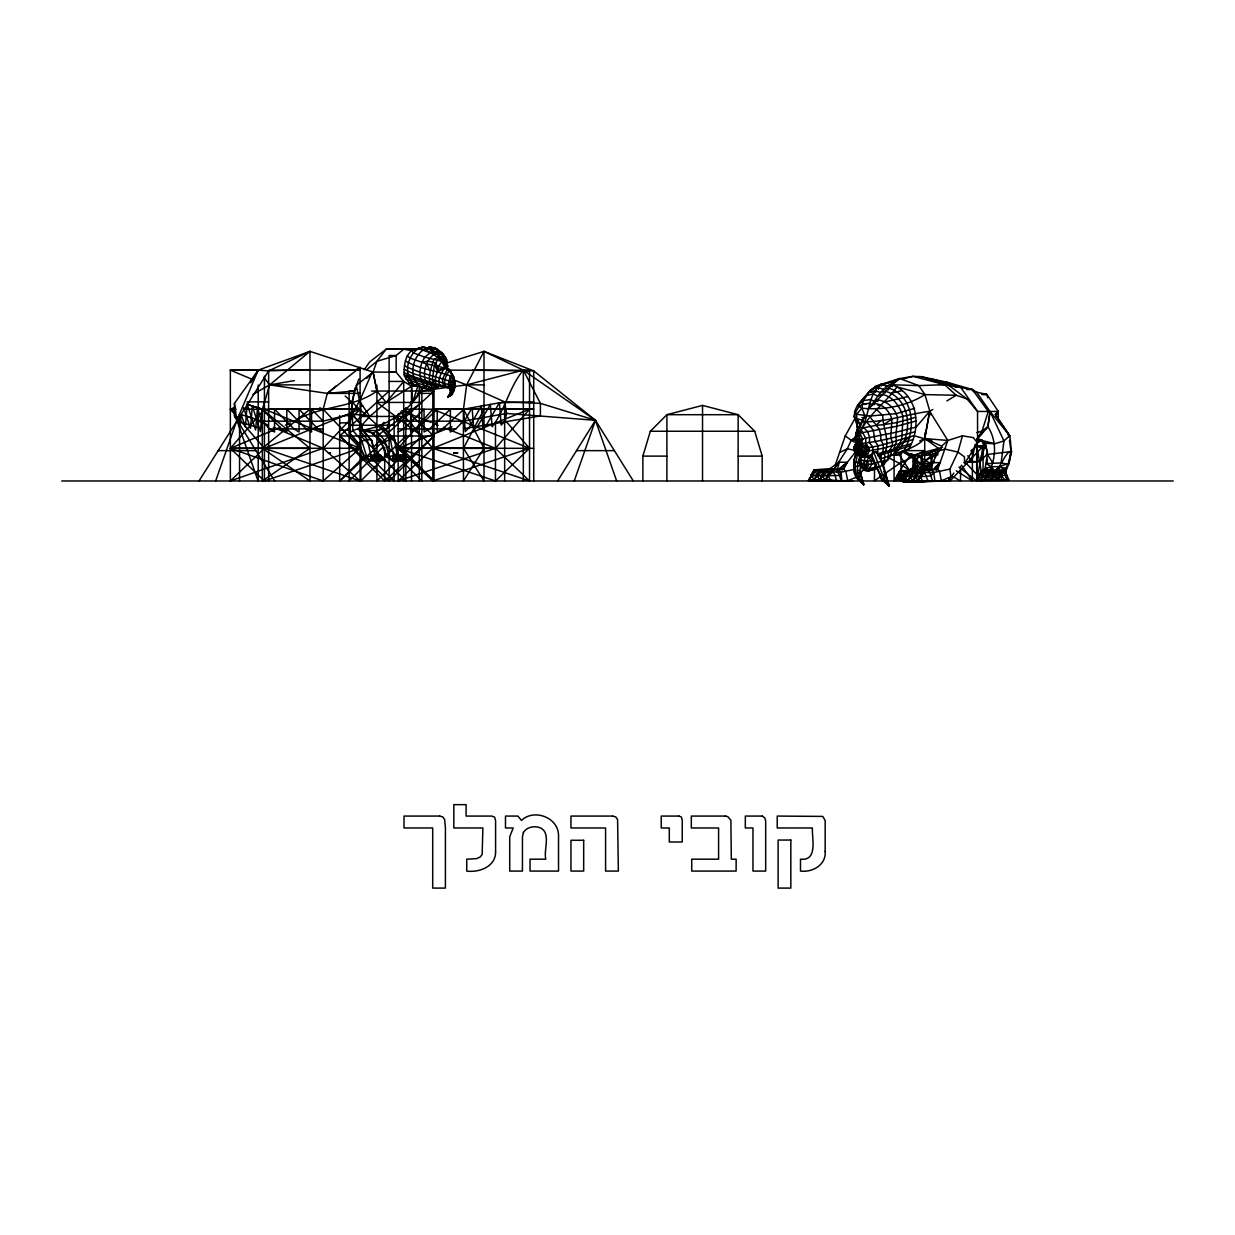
<?xml version="1.0" encoding="UTF-8"?>
<svg xmlns="http://www.w3.org/2000/svg" width="1235" height="1235" viewBox="0 0 1235 1235"><rect width="100%" height="100%" fill="white"/><g stroke="black" fill="none" stroke-linecap="round" stroke-linejoin="round"><path stroke-width="1.5" d="M405.836 410.313L434.025 436.063L384.672 480.971L384.672 447.286M339.764 436.001L389.118 480.971L389.118 355.526L396.157 355.526L403.706 349.227L416.812 348.749L423.188 346.911C433.902 349.15 444.029 356.807 446.051 368.045C456.055 373.078 459.173 392.329 447.765 396.929L449.849 393.919L450.868 388.392L413.54 376.706L404.046 372.553C404.277 364.711 405.204 355.958 411.641 350.616L416.812 348.749M394.135 459.435L394.135 480.971L372.955 459.806M394.135 439.506L394.135 417.677M421.83 436.063L376.922 402.425L421.83 402.425L376.922 436.001L421.83 480.971L421.83 387.25M395.432 445.85L434.025 480.971L434.025 391.047L371.581 391.047M937.211 453.338L894.094 480.955L894.109 453.507M901.025 453.507L901.01 480.971L905.965 478.068M913.066 472.125L913.066 455.314L904.298 451.655M913.946 455.02L913.73 463.65L918.269 471.122L915.567 466.645L915.104 454.403M917.327 471.832L917.327 455.36M902.909 451.763L913.066 455.314L921.171 455.576L941.132 448.691L921.171 455.576L921.171 471.322L924.938 468.389L927.84 468.544M938.971 450.991L931.082 455.005L931.082 463.758L915.891 454.881M984.604 443.087L983.06 446.236L950.024 481.017L950.024 477.358M960.537 466.321L960.537 480.971L952.355 476.185M956.261 470.782L972.393 480.986L972.408 449.864M976.746 443.087L976.731 481.002L958.962 467.092M983.06 471.863L983.06 446.236L976.746 446.221L970.818 450.852M1004.873 473.098C1010.909 461.736 1012.098 448.429 1009.69 435.77L990.022 411.517L976.762 392.483L972.424 389.55L946.581 382.109L921.187 376.613L913.051 376.335L899.79 378.558L876.634 385.768L869.378 391.958L863.219 400.696L861.891 408.214L864.963 415.825C860.718 424.655 852.258 433.13 857.445 443.797L856.303 450.003L858.711 453.801L861.567 455.499L859.344 460.238L859.637 463.727L862.478 468.188L864.994 470.473L869.733 470.55L877.143 468.127L877.344 467M924.783 433.099L924.629 469.562M982.458 478.825L982.844 470.566L985.978 470.921L986.641 468.389L985.021 468.713L987.413 454.449L985.607 443.257L976.808 439.135L980.343 439.784M861.567 455.499L858.726 451.315L859.051 443.89L854.867 438.811L856.272 432.883L862.817 420.193L856.256 418.696L854.45 417.168C853.138 405.852 864.361 398.673 870.119 390.476L876.634 385.768L879.721 385.938M874.488 469.439L874.442 480.801L880.725 476.463M982.844 471.724L982.844 470.566L981.007 471.245L977.178 480.291L1005.074 480.291L1001.415 475.676L1000.412 471.863L1003.484 470.55L1005.213 471.245L1009.026 480.276L978.784 480.384L984.465 471.245L985.978 470.921L986.009 473.098M989.173 471.755L989.173 470.55L991.365 470.921C997.185 478.454 1005.043 450.127 1011.079 451.562L1009.474 440.293M995.472 471.785L995.487 470.55L998.297 471.245L999.455 474.024M1001.801 471.816L1001.801 470.55L1005.213 471.245L1000.412 471.863L998.621 475.29L998.25 480.307L995.101 475.707L994.082 471.832L995.487 470.55L998.297 471.245L994.082 471.832L992.307 475.274L991.937 480.338C990.763 478.084 985.237 472.496 989.173 470.55L991.381 471.245L993.11 475.413L979.154 475.29L977.472 480.291M349.474 413.478L349.613 433.022L358.474 443.195L363.939 456.394L370.268 460.763L371.256 455.098L380.256 455.113L384.996 460.3L382.557 458.694L380.442 460.779L370.268 460.763L366.533 456.055L361.809 440.926L352.855 430.521L351.975 402.533L355.14 387.713M855.284 452.118L847.364 462.291L839.383 462.152L829.766 468.667L814.297 469.809L814.251 471.523L834.397 468.76L847.287 448.861L851.239 440.308L857.044 435.862M838.735 469.701L843.629 468.96L847.364 462.291L839.013 468.868L826.215 470.072C811.364 487.285 827.357 481.31 832.174 470.195L838.735 469.701L841.02 472.187L841.915 481.094L820.997 480.647L852.737 481.002L808.4 480.369L819.577 480.338L823.128 474.842L820.256 469.933L820.21 471.646L824.887 471.708M824.764 471.677L824.81 469.948M826.169 471.77L826.215 470.072L829.086 474.981L824.949 480.322L822.495 475.722L826.215 470.072M824.949 480.322L829.086 474.981L830.769 470.072M832.128 471.909L832.174 470.195L835.045 475.104L836.558 480.971L824.81 479.767L827.635 480.307M855.963 451.192L857.584 454.264C859.174 458.864 876.665 455.7 868.529 456.965L862.848 453.986L859.467 439.475L859.93 433.084C868.112 414.157 885.356 403.289 896.996 386.864L924.938 394.598L956.23 395.277L966.99 398.936L977.549 411.409L977.58 442.964L964.581 463.542L964.473 456.904L957.959 452.087L945.037 449.108L938.631 450.929L929.276 469.485L913.159 471.106L907.679 481.48L901.843 481.048L909.068 472.959L913.9 472.851M877.143 468.127L869.733 470.55L864.994 470.473L860.795 464.252L860.98 455.947L859.822 461.396M900.315 471.816L900.361 470.55L907.571 470.921L915.567 466.645L927.331 467.911M905.656 471.785L905.703 470.55L912.032 470.921L916.015 468.389L914.857 471.523M910.998 471.755L911.029 470.55L916.493 470.921L922.205 466.691L931.252 463.634L932.919 454.434L936.145 454.264M916.339 471.724L916.385 470.55L921.341 471.245L916.385 470.55L915.166 471.677M814.205 480.353L817.169 474.719L814.297 469.809L811.21 474.595L811.75 475.753L814.205 480.353L818.882 471.616L817.138 475.737L819.577 480.338M869.733 470.55L866.368 470.55L865.164 468.775L864.176 464.669L864.886 456.765C860.625 455.792 858.973 450.991 862.478 455.545L859.853 451.917L859.467 439.475L896.023 432.296L916.216 427.017L929.677 411.332L932.811 409.449M857.09 435.538L854.867 438.811L859.282 443.89L857.862 439.398L858.109 432.991C871.015 418.804 865.642 396.713 881.064 384.178L886.823 386.323L892.179 384.78L918.778 385.613L944.605 384.702L972.424 389.55L988.278 411.502L982.026 431.138L977.209 438.672M898.37 478.763L899.142 471.77L900.361 470.55L907.571 470.921L902.368 471.168M857.213 432.543L857.352 429.564L860.378 426.06L857.738 419.113M857.63 432.574L857.862 428.082L854.203 415.886M890.605 454.928L897.042 455.267L908.373 449.663C921.542 428.159 918.578 394.768 892.179 384.78L868.961 408.6L880.462 392.56L886.823 386.323L899.79 378.558L918.778 385.613L924.938 394.598L930.881 414.821M879.644 473.669L881.234 478.871L889.154 485.957L883.241 464.468L878.471 454.11L875.245 452.041M998.266 418.449L998.266 411.379L990.022 411.517L987.938 426.662C996.537 440.2 996.352 457.043 989.374 471.122L986.641 468.389L983.508 471.122L984.913 471.122M1000.612 474.024L1001.801 470.55L1005.444 475.29L1007.081 480.291M407.149 355.803L409.989 358.042L422.015 362.364L427.897 361.083L435.801 363.028L438.008 369.172L447.255 368.045C452.411 369.219 458.509 391.742 450.543 388.747C448.259 385.552 456.888 375.07 451.794 376.845L450.034 381.6L451.007 390.445L450.142 390.445L451.192 385.212M1011.727 451.3L1008.702 464.375L1001.106 462.909L986.364 463.634L991.118 466.706L992.029 468.389L991.381 471.245L987.923 471.245L986.194 475.429L984.465 471.245L981.007 471.245L985.607 480.353L985.978 475.29L987.784 471.801L989.173 470.55L992.307 475.274L991.937 480.338L996.861 471.739L995.487 470.55L994.082 471.832M989.173 470.55L988.772 480.353M995.487 470.55L995.086 480.322M1001.415 480.307L1001.801 470.55M881.234 478.871L889.154 485.957L881.512 461.813L876.186 451.439L868.529 456.965L865.781 464.746L867.742 470.628L871.694 464.375L871.246 460.887L868.529 456.965C858.68 457.784 856.334 444.492 862.647 439.228L859.93 433.084L856.272 432.883M260.477 370.114L230.358 370.145L230.358 480.971L323.184 448.274L360.095 409.217L309.97 409.248L262.345 448.274L309.97 480.971L309.97 351.373L269.678 384.888L262.345 409.217L262.345 480.971L309.97 448.274L262.345 409.217L247.247 404.401L255.599 430.027L257.528 407.673L261.341 420.95L241.149 414.528L240.238 425.133L234.449 415.933L234.449 403.351L258.223 370.145L309.97 351.373L373.078 372.044L396.157 372.214L403.706 381.43L411.517 386.231L419.174 386.277L428.668 389.426L436.233 388.269L439.459 385.876L430.876 385.104L409.248 378.296L404.509 376.058L404.046 372.553M247.247 404.401L245.317 426.754L241.149 414.528M407.226 460.377L404.802 458.787L402.764 460.871L392.606 460.825L393.564 455.159L402.548 455.19L407.226 460.377L402.672 458.772L402.548 455.19L386.37 456.441L381.723 443.257L373.094 433.099L362.133 430.212C387.219 426.43 411.07 409.896 422.756 387.636M453.245 389.766L450.435 389.287L450.08 387.867L436.943 385.536L435.646 383.313L435.507 376.521L437.746 371.766L438.286 366.563L442.053 361.376L445.665 361.376L446.638 359.663L443.272 354.152L435.029 347.822L429.687 346.911L425.411 348.749M924.938 394.598C906.397 406.346 883.534 410.282 861.891 408.214L856.581 414.234L857.615 432.914M981.115 480.369L982.041 480.291L982.458 475.753L1006.957 475.413M856.272 475.49L856.071 477.513L863.744 484.645L859.992 471.152L860.965 465.996M860.641 473.761L863.744 484.645L856.071 477.513C852.428 469.485 853.262 460.022 856.349 451.964M450.451 393.363L447.765 396.929L451.701 394.15L454.202 382.912L455.206 382.912L453.569 391.094L450.142 390.445M913.205 468.574L913.73 463.65L915.567 462.909L931.252 463.634M449.818 394.922L447.765 396.929C457.49 392.869 455.854 377.03 449.154 370.886C441.466 365.174 430.753 366.039 422.015 362.364C418.48 371.55 419.174 384.085 428.668 389.426L434.735 388.269L437.221 384.594L439.259 385.536L436.974 385.876M878.162 456.024L884.43 453.677C890.728 441.868 882.747 428.19 882.716 415.639L876.047 408.97M855.346 437.962L856.534 432.034L857.954 430.428L861.613 430.629L865.874 438.533L865.72 443.38L869.301 449.185L862.231 450.25L853.694 449.2L857.322 441.898C851.517 446.777 853.879 454.727 861.243 456.579C856.627 454.31 852.057 447.996 857.445 443.797C876.865 442.315 896.147 437.113 914.919 431.787M987.413 459.281L986.765 464.375L986.364 463.634M633.308 480.971L595.455 420.301L533.721 370.901L483.996 351.373L466.629 384.888L463.48 409.217L465.271 431.571L468.929 427.804L481.295 406.022L483.086 428.375L486.636 424.639L499.403 402.78L533.721 401.884M404.478 365.761C420.147 373.757 438.224 376.798 454.712 382.912C450.327 405.62 450.914 390.121 453.631 381.152L455.051 381.152L454.789 386.648L412.938 373.526L404.185 369.373M854.527 411.425L856.581 414.234L869.44 416.071L879.274 429.24L880.879 435.322L880.694 440.154C884.322 444.291 884.245 450.266 881.126 454.634L881.311 461.89L888.073 459.667L891.191 455.113L891.176 451.346L909.547 437.051L913.792 435.662L931.993 440.895M855.855 436.974L856.642 431.015L859.683 427.526L864.963 415.825M931.591 470.319L932.579 462.77L940.128 462.569L947.816 440.463L929.677 411.332C907.077 414.049 885.263 422.663 862.184 421.66M931.097 378.883L960.552 387.095L977.549 411.409L990.022 411.517L987.923 426.662L977.858 438.641M447.626 365.853L446.746 369.172L447.626 365.853L446.406 361.083L447.549 366.208M863.373 455.591L861.505 453.955L860.224 447.41L862.647 439.228L859.514 443.905M869.301 449.185L868.267 453.338L865.673 455.715L859.267 455.375L857.584 454.264L854.836 466.506L857.213 478.424L860.455 475.784L860.424 465.688L854.836 466.506L853.74 465.549L854.203 464.036M919.704 440.957L924.753 438.548L929.693 411.332L924.753 438.548C915.058 448.784 901.905 450.466 890.08 455.885M447.255 368.045L443.272 354.152L436.032 353.195C424.5 358.953 419.807 379.747 430.382 388.824L433.331 388.824M426.662 349.505L426.986 347.822C435.924 351.543 442.547 359.123 446.051 368.045L445.665 361.376L447.471 366.563L446.746 369.172M430.506 350.431L435.029 347.822L443.272 354.152L441.096 354.152L439.413 351.002L432.312 352.5M435.029 347.822L434.705 349.505L437.267 349.505L441.729 352.839L446.144 358.474M438.471 354.152L432.605 351.002L424.732 357.162L422.015 362.364M435.847 354.152L436.032 353.195M439.413 351.002L439.12 352.5L441.281 352.5M440.602 359.014L445.017 359.014L446.375 360.435L447.379 365.622M441.837 360.435L442.099 359.014M443.612 359.014L441.281 353.195M444.986 386.848L445.171 385.876L446.73 386.601L445.233 386.601L444.646 383.421L444.693 379.809L446.591 375.054L449.154 370.886L450.296 370.886L450.945 373.665M451.964 374.606L451.639 376.32C436.557 370.716 419.514 369.08 405.42 361.006M452.905 376.166L453.724 381.6M451.007 390.445L451.331 388.747L442.562 386.293M452.921 380.365L453.523 377.2L450.219 376.32L448.197 384.687L448.799 387.867L451.223 389.287L450.435 389.287M452.056 389.411L451.778 394.598L449.972 395.848M454.063 382.618L454.341 381.152M860.378 424.547L856.287 421.752L854.45 417.168L855.315 412.722L858.912 406.624L862.385 404.2L869.301 403.258L871.756 404.71L873.932 403.521C882.886 403.799 889.416 411.116 891.963 419.19L890.775 438.116L892.534 442.145L892.071 446.051L888.474 452.458L888.073 459.667L882.5 465.101L885.032 457.475L884.43 453.677L909.655 445.974M1001.106 462.909L1003.947 440.91L990.022 411.517M410.02 403.073L421.83 391.047L422.524 387.589L421.83 391.063L417.445 394.042M890.342 454.465L897.042 455.267L903.742 451.037C916.077 430.583 914.996 396.265 888.382 387.96L883.55 389.519L878.332 387.42L872.805 388.948L870.119 390.476L859.483 403.505M860.178 455.993C856.179 465.394 855.901 477.034 863.744 484.645L860.116 474.533M986.07 467.525L985.36 470.689L983.508 471.122M904.174 481.496L902.26 481.418L907.833 471.276L912.264 471.168L916.015 468.389L913.807 471.122L911.615 468.497L907.864 471.261L903.943 482.098L901.843 481.048L905.209 481.496M1006.077 470.55L1005.738 468.574L1008.316 463.634L1011.079 451.562L987.413 454.449L992.786 462.909M857.075 424.192L857.553 428.483M350.123 433.099C350.169 415.006 351.944 396.25 358.891 379.099M996.753 470.921L998.297 471.245L994.839 471.245L996.753 470.921L997.417 468.389L1000.149 471.122L999.486 473.098L996.568 470.55L994.839 471.245L993.11 475.413M323.184 432.018L317.904 428.9L299.071 409.217L299.071 432.018L293.93 428.9L274.541 409.217L274.541 432.018L269.462 428.9L262.468 421.181L323.184 421.181L351.759 413.771L349.381 422.818L339.671 422.895M861.057 453.554L860.039 453.77C860.486 449.941 858.757 453.415 854.435 451.485L854.358 449.818L855.484 451.207L860.054 451.007L861.304 451.948L857.954 451.809M811.518 480.369L808.678 479.828L811.75 475.753L827.882 475.691L830.754 480.307L808.4 480.369L811.75 475.753L812.923 471.492M909.068 472.959L907.864 472.99L907.833 471.276L910.596 476.046L907.679 481.48L906.768 481.017L914.394 472.789L917.605 472.712M974.847 444.955L977.58 442.964L973.273 437.591L962.42 435.831L957.959 452.087L949.885 469.099L950.996 476.849L941.255 480.755L903.943 482.098L934.957 481.341L933.799 472.48L931.653 470.118L923.811 470.767L917.528 481.434L911.692 481.002L919.72 472.619L922.931 472.542M837.16 470.026L839.383 462.152L833.008 470.164M835.138 465.456L845.234 435.893L855.222 418.032M375.008 427.727L381.491 425.241L394.567 439.413L397.315 455.916L398.179 456.163L395.154 441.034L386.308 430.629L389.303 420.579M642.879 480.971L642.879 456.116L650.336 431.262L666.9 414.698L702.53 405.404L738.144 414.698L754.724 431.262L762.18 456.116L762.18 480.971M809.882 478.948L811.21 474.595M856.704 452.087L853.709 461.396L858.186 462.6M902.106 470.55L903.588 471.245L902.106 470.55L899.142 471.77L895.205 480.291L901.473 471.863L903.588 471.245L904.576 474.024M907.679 481.48L905.44 476.88L906.66 473.036M909.547 437.051C891.685 441.543 870.66 450.404 854.003 447.549L854.713 445.773M417.646 386.678L412.567 402.425L411.517 386.231L386.184 402.425L369.759 416.442L361.778 425.241L351.975 413.879L349.135 413.879M859.683 427.526L863.805 427.742L867.634 431.617L869.733 437.73L869.317 442.547L872.574 446.653L873.176 450.621L870.937 456.579L882.392 479.736L884.183 478.964L885.727 475.012L884.569 474.147L889.154 485.957L882.5 478.177M981.732 439.706L984.542 447.888L980.081 461.442L964.01 462.569M1008.316 463.634L998.961 466.645L994.098 473.098L992.029 468.389L989.374 471.122M533.721 480.971L533.721 370.901L523.331 370.145C509.113 387.064 505.316 409.742 492.147 426.754L490.341 404.401L477.683 426.245L473.869 430.027L472.079 407.673L464.422 420.95L506.597 413.447L595.455 420.301L616.666 480.971M215.646 480.971L236.858 420.301L258.223 370.145L268.628 370.901L309.97 351.373M574.244 480.971L595.455 420.301L523.331 370.145L483.996 351.373L445.619 363.368M366.625 378.373L373.078 372.044L376.922 361.315L386.184 349.165L412.567 349.165M908.373 471.137L912.032 470.921L905.703 470.55L901.365 480.291L895.205 480.291L900.979 480.307L902.924 477.482M987.336 451.856L986.086 455.298L980.081 461.442L965.971 461.797M897.089 475.29L898.478 475.676L900.979 480.307L902.862 475.29L900.361 470.55L896.008 480.291M919.319 471.523L920.476 468.389L922.73 471.122L922.144 455.607M863.62 466.737L862.478 468.188L866.985 468.883L868.575 464.669L867.526 461.134L859.575 459.76M867.742 470.628L873.469 469.439L876.14 464.545M931.653 470.118L937.535 469.223L940.128 462.569L933.413 469.362L918.485 470.936L912.603 481.465L906.768 481.017L910.149 481.465M910.427 471.569L911.615 468.497M913.807 471.122L915.567 466.645M452.72 391.094L453.06 390.306M868.22 446.499L855.16 447.07L855.577 444.461M817.169 474.719L811.75 475.753L814.297 469.809M855.145 469.223L841.02 472.187L839.584 475.475L841.112 481.079M376.922 391.047L373.078 372.044L356.282 385.413L359.57 401.035L369.759 416.442L351.975 413.879L359.57 401.035L372.399 371.673M915.058 481.449L911.692 481.002L912.603 481.465L917.312 472.696L919.72 472.619L921.248 475.707L915.289 476.818L917.528 481.434L920.322 477.142M921.248 475.707L922.653 472.526M989.652 470.55L991.381 471.245L985.607 480.353M996.583 476.926L998.25 480.307L1003.191 471.77M867.047 445.079L855.809 445.712L857.445 443.797L854.867 438.811L859.051 443.89M878.471 454.11L877.915 455.344L884.43 453.677M905.703 470.55L906.83 471.832L903.835 475.707L898.478 475.676L902.862 475.29L905.703 470.55L909.5 471.245L904.483 471.739L903.835 475.707L900.979 480.307M936.346 470.489L940.128 462.569L935.096 468.08M919.72 472.619L918.485 470.936L915.289 476.818L915.922 475.876L913.159 471.106L910.38 476.849L912.603 481.465M881.759 458.447L893.214 454.742L901.797 439.506L902.986 416.643C900.099 406.639 893.029 396.203 882.068 394.49L877.853 396.188L873.222 394.011L866.229 395.57L862.941 398.797L863.219 400.696L857.507 405.281L861.891 408.214M995.858 416.164L998.266 411.379L986.919 394.444L973.18 391.372M868.529 456.965L865.673 455.715L864.901 453.924C867.819 450.358 864.639 445.619 861.119 443.998M404.509 376.058L409.032 382.881L428.668 389.426L433.253 388.269L434.488 385.876L439.259 385.536M403.891 409.217L533.721 409.217L483.996 409.248L463.48 448.274L483.996 480.971L483.996 351.373M820.256 469.933L814.05 479.798L816.891 480.353M929.091 469.146L932.579 462.77L925.154 469.624L912.264 471.168L912.295 472.897M855.083 448.336L854.913 445.712L857.383 441.713M250.751 382.835L258.223 370.145L230.358 370.145L252.696 379.546M894.094 480.955L904.36 463.588L911.924 453.446M394.613 460.825L395.848 458.741M857.954 441.713L855.948 444.26M928.241 470.659L929.878 472.341L932.61 481.295L928.18 481.326L923.811 470.767L916.632 480.971L917.528 481.434M372.306 460.67L373.541 458.679M199.005 480.971L268.628 370.901L268.628 480.971M557.602 480.971L595.455 420.301L540.39 403.351L504.652 401.884L463.48 409.217L483.996 448.274L463.48 480.971L463.357 409.217M438.61 357.116L444.368 357.116L446.638 359.663L446.946 364.865M984.465 471.245L982.844 470.566L979.278 475.429M842.208 470.134L847.364 462.291L838.04 470.442M398.859 413.524L396.898 416.442L400.835 412.428M948.418 480.955L953.868 473.051M364.186 369.682L369.759 361.87L386.184 349.165L403.706 349.227L411.641 350.616L418.557 348.517C427.881 349.397 435.384 355.294 442.053 361.376L444.832 368.045C440.988 372.97 437.036 380.087 440.216 386.293L446.545 386.848L443.411 386.848L442.408 379.068L447.456 369.45L449.154 369.45M989.806 471.523L992.029 468.389L994.762 471.122L997.417 468.389L999.486 473.098L1002.156 470.921L1003.484 471.245M859.437 451.856L860.054 451.007L858.726 451.315M999.486 473.098L1002.835 468.497L1005.738 468.574L998.961 466.645L991.118 466.706L985.021 468.713M841.02 472.187L836.682 471.94L836.728 470.195L839.584 475.475L827.882 475.691L832.174 470.195M984.743 470.736L986.641 468.389L988.71 473.098M453.77 390.306L451.948 389.951M860.054 451.007L869.455 450.636M389.118 381.43L403.706 381.43L386.184 402.425L376.922 391.063L373.078 372.044M949.885 469.099L933.799 472.48L931.02 475.784L920.229 476.803L905.27 476.216M398.658 460.84L400.433 458.772L402.934 458.772M383.946 422.401L381.491 425.241L381.553 428.823L390.383 439.398L393.486 455.9M398.164 480.971L495.467 448.32L529.537 409.217L432.821 448.274L398.164 480.971L398.164 459.821M402.672 458.772L400.819 460.856M450.219 376.32L452.211 374.606L453.785 376.845L451.794 376.845M376.335 460.779L378.172 458.694L380.627 458.694M483.996 409.248L432.821 409.217L398.164 448.274L432.821 480.971L529.537 448.32L504.652 419.761M919.257 470.01L922.205 466.691M980.513 434.982L982.983 432.204M985.453 429.44L987.923 426.662L982.026 431.138L976.854 432.651M860.533 473.005L864.145 469.007M811.75 475.753L815.594 471.554M378.419 460.779L380.365 458.694L380.256 455.113L373.063 456.07M398.164 432.018L403.83 428.9L424.053 409.217L424.053 432.018L429.579 428.9L450.404 409.217L450.404 432.018L455.854 428.9L463.357 421.181L398.164 421.181L393.579 416.318M389.118 480.971L433.964 436.001L339.671 436.001L384.672 480.971M339.671 415.562L339.671 480.971L364.819 455.838M372.754 447.904L379.377 441.296M370.315 459.806L349.135 480.971L349.135 391.047L354.244 391.047M374.282 455.838L383.545 446.591M391.48 438.657L394.135 436.001M421.83 436.001L376.922 480.971L376.922 385.335M356.313 388.516L353.719 391.047L327.306 393.394L269.678 384.888L252.943 394.32M434.488 385.876L432.883 382.371L435.168 380.133M863.805 427.742L875.97 425.396L881.142 420.363M860.641 462.754L859.637 463.727L865.781 464.746L875.09 463.526L871.262 456.61M995.58 413.972L998.266 411.379M230.358 480.971L264.429 448.32L360.095 409.217L243.28 409.217M398.164 421.181L410.653 409.217L410.653 432.018L416.55 428.9L437.221 409.217L437.221 432.018L442.686 428.9L463.357 409.696M451.995 426.662L398.164 448.274L495.467 480.971L529.537 448.32L432.821 409.217M874.92 462.986L881.913 461.334L880.57 461.427M947.816 440.463L941.672 446.159L924.753 438.548L947.816 440.463L962.42 435.831M821.553 471.677L817.138 475.737L823.128 474.842L825.412 472.758M388.732 432.358L434.025 391.047M339.671 436.001L389.118 391.047M339.671 480.971L389.118 436.001L434.025 480.971M933.799 472.48L925.046 472.449L920.229 476.803L922.854 481.418L928.18 481.326M1009.69 435.77L995.317 414.42L1009.69 435.77L1003.947 440.91L994.823 443.751L985.607 443.257M280.237 427.31L230.358 448.32L264.429 480.971L360.095 448.274L264.429 409.217L230.358 448.32L323.184 480.971L360.095 448.274L323.184 409.217L319.757 407.766M405.944 379.222L433.253 388.269L436.233 388.269L438.626 386.169M336.09 386.03L327.306 393.394L323.184 409.217L323.184 480.971M1000.412 471.863L1002.156 470.921L1002.835 468.497L1005.537 471.122L1006.834 480.214L1009.026 480.276L977.178 480.291L1007.498 480.106M858.742 449.833L859.884 449.54M366.687 369.635L376.922 361.315L396.157 355.526L396.157 372.214L389.118 372.214M858.587 448.151L860.394 447.888L859.251 448.197M854.666 450.636L856.241 453.461L860.78 453.538L862.478 455.545M239.544 419.761L264.429 448.32L360.095 480.971L360.095 367.351L327.306 393.394L360.095 393.394M922.205 462.909L932.919 454.434L929.322 454.218M439.027 356.498L433.747 359.663C431.092 368.447 425.797 380.241 433.253 388.269M832.513 471.847L827.512 471.801L822.495 475.722L819.422 479.782L822.263 480.338M394.752 458.741L393.672 458.741L400.387 460.346L393.564 455.159L392.606 460.825L387.234 456.688L382.325 444.862L373.094 433.099L381.461 428.823L385.69 428.838L386.308 430.629M916.756 471.214L920.476 468.389M913.066 461.535L925.633 452.164M440.679 358.551L437.283 360.435L434.303 365.622L432.358 379.191L432.883 382.371M453.816 389.766L452.905 389.704M885.433 473.221L899.589 463.465L924.722 450.636L904.915 450.59M827.882 475.691L833.471 471.924L838.472 471.971M875.97 425.396L883.504 424.655L891.963 419.19M858.541 447.055L860.178 446.808L859.236 447.085M891.176 451.346L896.965 447.657L910.859 443.921M920.955 470.921L924.938 468.389M946.859 400.943L956.23 395.277L944.605 384.702L913.051 376.335L903.788 378.728M426.986 347.822C412.336 354.121 407.643 376.289 420.116 387.034L423.528 387.034L428.668 389.426M917.543 471.307L934.355 461.489M293.992 421.521C319.572 405.065 352.392 408.909 376.922 391.063M356.776 369.188L360.095 367.351M444.832 368.045L437.746 371.766L435.075 365.853M913.946 470.55L911.029 470.55L909.824 471.708L912.156 471.801L911.029 470.55L916.493 470.921L913.946 470.55L915.413 471.245M921.341 471.245L916.385 470.55M840.495 452.01L847.287 448.861L854.589 450.296M978.151 442.3L981.655 440.725M881.775 465.07L884.723 463.789M913.066 455.314L942.521 447.317M235.514 407.041L230.358 409.217L234.959 414.481M285.393 425.133L290.549 422.972M857.862 439.398L858.757 439.027M855.809 445.712L856.581 445.387L855.222 445.31M858.587 445.727L859.359 445.758M856.411 447.193L857.399 446.792M861.551 446.02L863.697 445.773M860.224 447.41L861.212 446.993M861.768 447.425L862.894 446.946M860.347 448.552L861.459 448.089M855.484 451.207L856.457 450.806M856.673 451.377L857.569 451.022M855.917 451.979L858.587 451.809M860.641 450.235L861.737 449.787M860.008 452.103L861.073 453.77L860.008 452.103L861.644 452.087M862.663 451.593L863.636 451.192M861.15 452.288L883.642 448.181L913.051 439.552M865.287 460.562L864.315 460.964L864.176 464.669M450.111 393.811L450.25 395.848M843.382 480.616L847.704 480.708L856.92 476.988M460.686 423.173L464.175 421.783M866.769 421.907L873.361 430.413L874.967 441.358L877.977 445.449L877.699 453.847L893.445 449.339L896.61 441.096L895.745 437.128L897.613 418.233C895.684 408.723 887.317 400.958 877.637 399.908L874.21 401.282L870.428 399.522L863.219 400.696M1001.755 471.245L1003.484 470.55M882.469 384.919L899.79 378.558L892.179 384.78L892.38 386.617M363.939 456.394L375.764 456.07L371.905 440.941L362.133 430.212L376.335 430.583L381.553 428.823M978.228 441.173L981.701 440.046M893.214 454.742C914.44 440.046 912.511 398.087 885.094 391.233L880.462 392.56L875.491 390.723L869.378 391.958L872.528 392.128M921.171 455.576L931.082 455.005L938.446 452.797M907.447 396.713L885.186 401.884M916 420.996L896.502 426.322L859.93 433.084M914.641 408.291L896.317 413.663L869.44 416.071M915.614 417.322L896.486 422.648L883.504 424.655M902.26 390.584L891.546 393.162M868.267 453.338L860.656 453.801L858.989 452.041M859.467 449.88L860.625 449.571M453.338 386.632L466.629 384.888L523.331 370.145L540.39 403.351L540.39 415.933L465.039 428.514M372.985 455.838L375.795 455.113L381.584 460.3L375.764 458.694L372.985 455.838L374.375 460.779M881.512 384.486L896.363 380.658M875.075 467.355L866.985 468.883M873.13 460.485L867.526 461.134M871.648 457.382L860.687 456.796M915.922 475.876L910.38 476.849L911.986 472.866L914.394 472.789M263.95 377.509L269.678 384.888L294.362 380.612M905.44 476.88L910.596 476.046M976.746 439.969L980.127 439.428M857.553 453.708L858.387 453.585L856.241 453.461M421.027 390.893L449.525 387.126M828.778 480.307L829.611 480.199M865.673 455.715L871.725 455.02L880.725 475.737L884.708 473.823L885.001 472.372L883.627 471.739M829.086 474.981L822.495 475.722L824.841 471.755L827.512 471.801M916.262 481.928L932.286 481.048M845.234 435.893L851.239 440.308L856.627 439.784M858.711 453.801L860.162 453.677M862.647 452.334L865.828 452.103L863.466 451.995M985.978 470.921L981.007 471.245L982.736 470.55L984.233 471.677L986.194 475.429M981.454 471.77L984.233 471.677M987.784 471.801L990.563 471.708M925.046 472.449L923.842 472.48L923.811 470.767M928.272 472.387L929.878 472.341M937.797 480.878L947.044 481.048L902.353 481.511M860.965 453.724L864.901 453.924M931.082 455.005L937.967 454.85M289.407 370.191L268.273 370.531L309.97 370.099M983.23 394.49L986.919 394.444L987.722 397.824M902.276 480.245L895.499 480.291L902.121 480.291M421.598 348.517L418.557 348.517C406.871 355.819 402.872 375.857 414.528 385.104L419.174 386.277L409.032 382.881M429.626 348.517L426.384 348.517L423.188 346.911L418.557 348.517L433.67 354.152M433.362 349.505L426.384 348.517L429.687 346.911L437.267 349.505M435.662 352.839L441.729 352.839M437.005 357.116L444.368 357.116M439.197 359.014L445.017 359.014M230.358 370.145L260.847 370.129M329.544 370.114L360.095 370.099L287.446 370.099M447.981 370.099L529.537 370.593L529.537 480.971L432.821 448.274L400.634 411.996M450.034 381.6L451.871 381.6M451.207 381.939L452.627 381.939M269.678 384.888L309.97 384.888M454.387 380.179L466.629 384.888L483.996 384.888M414.528 385.104L417.77 385.104M452.597 386.231L454.279 386.648M453.384 386.524L454.65 386.524M955.025 387.095L960.552 387.095M451.331 388.747L450.296 388.392M966.882 389.55L972.424 389.55M452.813 390.26L453.801 390.26M417.43 393.394L432.821 393.394M450.343 393.919L451.254 394.598M449.88 393.363L452.55 394.15L451.007 393.363M981.671 394.444L986.919 394.444M359.57 401.035L360.836 401.035M247.015 401.884L268.628 401.884M349.135 402.533L351.975 402.533M360.836 406.176L362.966 406.176M236.147 409.217L230.358 409.217L235.53 411.379M344.58 415.562L349.49 415.562M360.836 416.442L405.836 416.442M349.135 425.241L394.135 425.241M269.462 428.9L323.184 428.9M398.164 428.9L455.854 428.9M339.671 430.212L350.431 430.212M362.133 430.212L366.934 430.212M650.336 431.262L754.724 431.262M974.523 446.236L983.06 446.236L976.731 481.002L976.731 443.442M360.095 448.274L230.358 448.32L309.97 448.32M483.996 448.274L398.164 448.274L533.721 448.32M217.931 450.636L255.784 450.636M576.529 450.636L614.382 450.636M642.879 456.116L666.9 456.116M738.144 456.116L762.18 456.116M909.5 471.245L908.034 470.55M61.75 480.971L1173.25 480.971M268.628 409.217L309.97 409.248M371.905 440.941L362.21 428.761L358.073 428.761L352.855 430.521L349.613 433.022L359.076 444.801L364.819 456.626L370.268 460.763L371.256 455.098L378.142 460.3L371.395 458.679L372.461 458.679M432.821 448.274L495.467 448.32L529.537 480.971M374.591 457.027L382.726 457.043L384.239 460.115L374.699 460.099L374.591 457.027L375.378 460.099M376.999 458.694L375.764 458.694L375.795 455.113L378.79 460.115L378.713 457.027L380.179 460.115L381.584 460.3M386.37 456.441L389.071 456.456L386.37 456.441L392.606 460.825L388.963 456.116L385.073 440.988L376.335 430.583M396.929 457.073L405.065 457.12L406.516 460.207L396.991 460.161L396.929 457.073L397.716 460.161M396.713 460.84L395.401 455.9L398.01 455.175L398.04 458.756L399.214 458.756M472.681 370.176L529.537 370.593M830.8 471.878L833.471 471.924M825.644 480.23L838.766 480.508M899.142 471.77L901.473 471.863M861.829 452.01L859.375 451.887M862.385 404.2L865.92 404.385M877.606 405.018L881.142 405.204M861.953 417.569L865.704 417.77M854.466 446.499L855.948 446.576M863.234 446.977L864.716 447.055M870.876 469.3L873.469 469.439M854.435 451.485L860.918 453.554L856.735 451.639M939.032 384.332L944.605 384.702M922.854 481.418L916.632 480.971L919.998 481.418M398.04 458.756L403.783 460.362L398.01 455.175L403.783 460.362M881.821 464.36L883.241 464.468L879.629 466.892L876.171 467.509M380.365 458.694L384.996 460.3M1000.026 475.413L992.307 475.274M376.088 460.099L378.142 460.3M398.426 460.161L400.387 460.346M1001.415 475.676L998.621 475.29L996.861 471.739M984.542 447.888L974.739 446.514L971.698 460.979L967.792 455.715M452.01 389.287L449.447 387.867M976.808 439.135L994.823 443.751M453.075 382.618L454.202 382.912M450.08 387.867L445.233 386.601M436.943 385.536L404.138 374.776M921.187 376.613L948.434 385.104L966.99 398.936M451.732 391.125L453.152 391.125M260.693 428.514L238.386 421.413L237.938 416.627M246.568 404.138L262.345 409.217L260.431 431.571L252.341 406.022L250.412 428.375L243.681 407.797M401.622 410.607L431.154 422.478M434.627 423.867L438.101 425.272M443.303 427.356L495.467 448.32M902.862 475.29L905.487 478.794M946.581 382.109L953.543 385.042M245.842 415.732L252.727 418.619M259.612 421.521L268.211 425.133M273.367 427.31L323.184 448.274L360.095 480.971M466.629 384.888L504.652 401.884L506.597 413.447L504.714 421.413L501.209 425.133L499.403 402.78M450.837 393.919L452.319 394.598M434.211 348.517L438.379 350.431M887.919 457.429L899.589 463.465L912.078 472.202M858.634 470.442L859.992 471.152L859.699 472.619L855.654 474.441L854.496 473.746L854.358 467.324M851.239 440.308L857.028 443.55M928.674 453.368L935.142 457.459M857.584 454.264L861.243 456.579M902.075 451.269L927.655 467.664M442.562 355.572L444.924 357.162M451.284 375.054L453.06 376.32M378.172 458.694L380.179 460.115M400.433 458.772L402.425 460.176L400.927 457.104L401.051 460.176M924.753 438.548L939.079 448.799M856.133 452.689L859.267 455.375M411.44 384.039L413.957 386.231M369.821 431.385L373.726 434.874L373.094 433.099M345.167 396.034L389.118 436.001M262.468 409.696L281.719 428.9L286.798 432.018L286.798 409.217L306.048 428.9L311.56 432.018L311.56 409.217L323.184 421.181M360.836 436.001L405.836 480.971L405.836 407.596M349.135 436.001L361.052 447.904M818.851 469.825L820.596 471.6M857.445 443.797L855.747 439.614M922.916 470.828L924.552 472.511M917.59 470.998L919.226 472.681M966.542 463.634L979.247 477.003M377.169 458.308L379.438 460.779M351.759 413.771L361.593 425.18L362.858 430.552L362.21 428.761M991.118 466.706L994.762 471.122M843.629 468.96L845.96 471.801L847.704 480.708M858.402 478.099L863.744 484.645L861.15 479.89M937.535 469.223L939.727 471.94L941.255 480.755M411.641 350.616L413.339 352.855L424.732 357.162L442.053 361.376L446.051 368.045L443.705 358.551M910.843 472.279L898.771 454.094M961.478 465.163L972.393 480.986M380.256 455.113L381.785 457.506M393.564 455.159L395.092 457.552M371.256 455.098L372.785 457.49M402.548 455.19L404.046 457.583M274.71 480.971L234.449 415.933M887.332 482.808L889.154 485.957L884.183 478.964L873.176 450.621M854.45 417.168L857.754 423.265M948.403 477.852L950.024 481.017M426.646 363.677L429.348 369.666M1004.194 471.569L1002.835 468.497L1000.149 471.122L998.961 466.645M861.119 460.794L863.327 468.683M359.076 444.801L358.474 443.195L361.809 440.926L371.303 439.336L374.9 455.838M395.154 441.034L394.567 439.413L390.383 439.398L381.723 443.257L382.325 444.862M258.069 480.971L236.858 420.301L234.449 403.351M984.388 442.145L987.552 452.473M420.579 386.231L421.83 391.047M383.529 460.115L382.726 457.043L382.804 460.115M378.713 457.027L379.5 460.115M405.126 460.192L405.065 457.12L405.852 460.192M400.927 457.104L401.715 460.176M371.071 455.838L367.119 439.32L358.073 428.761L361.593 425.18L361.963 428.53M435.955 387.08L436.233 388.269M1007.961 432.945L1008.717 436.619M976.746 446.221L981.47 472.326M1005.537 471.122L1006.309 476.571M914.533 455.344L915.567 462.909M888.382 387.96L888.582 389.797M885.094 391.233L885.263 392.823M881.064 384.178L881.25 386.03M878.332 387.42L878.533 389.257M877.637 399.908L877.807 401.483M875.491 390.723L875.661 392.298M873.932 403.521L874.071 404.833M870.428 399.522L870.598 401.097M869.301 403.258L869.44 404.586M864.855 465.904L865.164 468.775M859.776 430.521L859.961 432.219M858.109 432.991L858.433 436.001M405.065 457.12L405.142 460.192M918.485 470.936L918.516 472.65M913.159 471.106L913.19 472.82M405.836 436.063L360.836 480.971L360.836 402.95M738.144 480.971L738.144 414.698L666.9 414.698L666.9 480.971M702.53 405.404L702.53 480.971M523.331 370.145L523.331 480.971M504.652 401.884L504.652 480.971M495.467 422.246L495.467 480.971M432.821 388.022L432.821 480.971M419.329 385.274L419.329 480.971M411.517 386.231L411.517 480.971M403.706 381.43L403.706 480.971M398.164 414.342L398.164 455.977M264.429 376.119L264.429 480.971M258.223 385.073L258.223 480.971M239.544 414.481L239.544 480.971M495.59 851.996C495.76 866.6 479.134 872.774 466.737 871.076L466.737 859.189L476.448 858.665L480.014 857.121L482.159 854.527L482.87 827.975L453.832 827.975L453.832 804.649L466.089 804.649L466.089 816.073L491.808 816.073L494.648 817.199L495.59 820.549L495.59 851.996M825.165 851.533C826.261 864.87 812.414 872.636 800.496 871.076L800.496 859.189C818.126 861.243 811.858 838.133 812.383 827.975L777.232 827.975L777.232 816.073L822.788 816.412L825.165 820.549L825.165 851.533M523.408 832.498L522.436 836.728L522.436 871.076L509.715 871.076L509.715 836.743L513.189 827.975L505.486 827.975L505.486 816.073L517.897 816.073L521.494 820.441C533.798 808.431 558.158 817.246 558.529 835.045L558.529 871.076L530.031 871.076L530.031 859.189L545.808 859.189C543.277 849.51 552.184 831.109 538.506 827.218C532.949 825.922 526.558 827.404 523.408 832.498M859.467 439.475L858.572 441.636L856.256 439.305L859.467 439.475M330.44 452.828L328.448 453.106L330.44 452.828M457.629 452.828L453.615 453.106L457.629 452.828M439.768 816.073L404.015 816.073L404.015 827.975L432.698 827.975L432.698 888.088L445.418 888.088L445.418 827.913L444.646 819.561L442.84 816.953L439.768 816.073M612.653 816.073L570.956 816.073L570.956 827.975L605.582 827.975L605.582 871.076L618.365 871.076L617.593 819.561L615.771 816.953L612.653 816.073M678.957 816.073L661.234 816.073L661.234 827.975L669.293 827.975L669.293 841.992L682.245 841.992L682.245 820.086L681.427 817.076L678.957 816.073M725.3 816.073L691.322 816.073L691.322 827.975L718.585 827.975L718.585 859.189L691.723 859.189L691.723 871.076L736.137 871.076L736.137 859.189L731.305 859.189L730.873 820.21L727.677 816.567L725.3 816.073M762.273 816.073L745.322 816.073L745.322 827.975L752.964 827.975L752.964 871.076L765.685 871.076L765.685 821.028L764.866 817.91L762.273 816.073M790.832 840.047L778.112 840.047L778.112 888.088L790.832 888.088L790.832 840.047M583.676 840.279L570.956 840.279L570.956 871.076L583.676 871.076L583.676 840.279"/></g></svg>
